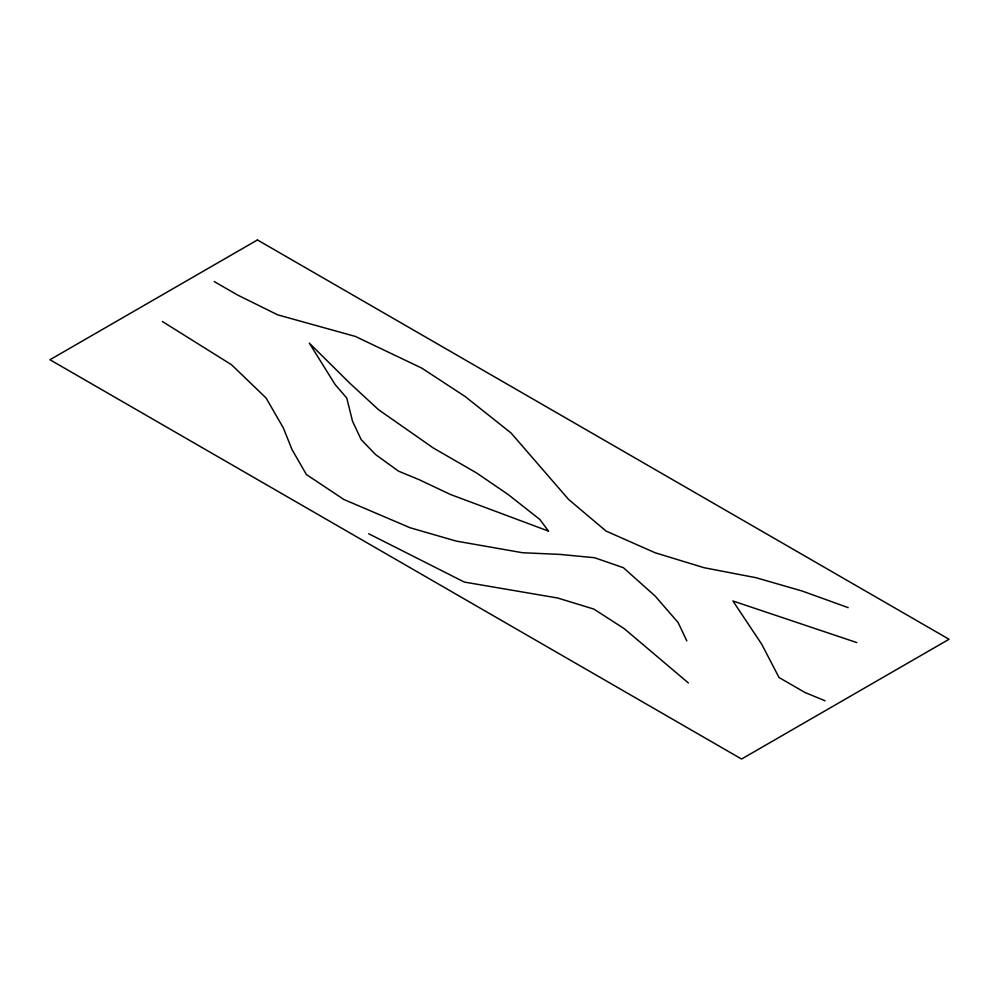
<?xml version="1.0" encoding="UTF-8"?>
<svg xmlns="http://www.w3.org/2000/svg" width="999" height="999" viewBox="0 0 999 999"><rect width="100%" height="100%" fill="white"/><g stroke="black" fill="none" stroke-linecap="round" stroke-linejoin="round"><path stroke-width="1.5" d="M856.83 642.582L732.916 600.986L761.738 644.243L779.033 677.522L804.969 692.494L825.137 700.811M848.188 607.642L802.085 591.008L755.968 577.697L704.108 567.719L655.107 552.747L606.118 531.106L568.656 499.5L511.026 432.954L464.922 396.353L421.69 368.069L355.419 336.451L277.61 314.822L237.263 294.855L214.211 281.543M368.731 533.766L464.323 582.067L557.692 598.014L593.843 609.078L624.163 628.621L688.386 682.954M162.338 321.478L231.506 364.735L266.084 398.014L283.366 427.959L292.02 449.587L306.418 474.55L343.893 499.5L410.164 527.784L456.268 541.096L522.552 552.734L560.014 554.408L594.592 557.729L623.413 567.719L655.107 596.003L678.171 622.614L686.812 640.921M257.43 239.96L49.95 359.74L741.57 759.04L949.05 639.26L257.43 239.96M548.488 531.106L450.512 494.505L418.806 479.532L398.638 471.216L375.587 454.582L361.176 439.61L352.535 421.303L346.765 398.014L335.239 384.702L309.303 343.107L349.65 383.042L378.471 409.652L433.216 447.927L476.448 472.877L508.141 494.505L539.847 519.468L548.488 531.106"/></g></svg>
